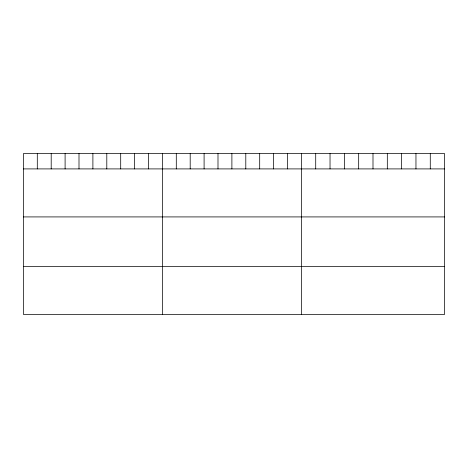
<?xml version="1.0" encoding="UTF-8"?>
<svg xmlns="http://www.w3.org/2000/svg" width="468" height="468" viewBox="0 0 468 468"><rect width="100%" height="100%" fill="white"/><g stroke="black" fill="none" stroke-linecap="round" stroke-linejoin="round"><path stroke-width="0.7" d="M444.6 168.907L444.6 314.402L23.4 314.402L23.4 153.598L444.6 153.598L444.6 168.907L23.4 168.907M23.4 216.918L444.6 216.918M23.4 266.386L444.6 266.386M430.279 153.598L430.279 168.907M415.958 153.598L415.958 168.907M401.638 153.598L401.638 168.907M387.317 153.598L387.317 168.907M372.996 153.598L372.996 168.907M358.675 153.598L358.675 168.907M344.354 153.598L344.354 168.907M330.034 153.598L330.034 168.907M315.713 153.598L315.713 168.907M301.392 153.598L301.392 314.402M287.492 153.598L287.492 168.907M273.593 153.598L273.593 168.907M259.693 153.598L259.693 168.907M245.794 153.598L245.794 168.907M231.894 153.598L231.894 168.907M217.994 153.598L217.994 168.907M204.095 153.598L204.095 168.907M190.195 153.598L190.195 168.907M176.296 153.598L176.296 168.907M162.396 153.598L162.396 314.402M148.496 153.598L148.496 168.907M134.597 153.598L134.597 168.907M120.697 153.598L120.697 168.907M106.798 153.598L106.798 168.907M92.898 153.598L92.898 168.907M78.998 153.598L78.998 168.907M65.099 153.598L65.099 168.907M51.199 153.598L51.199 168.907M37.3 153.598L37.3 168.907"/></g></svg>
